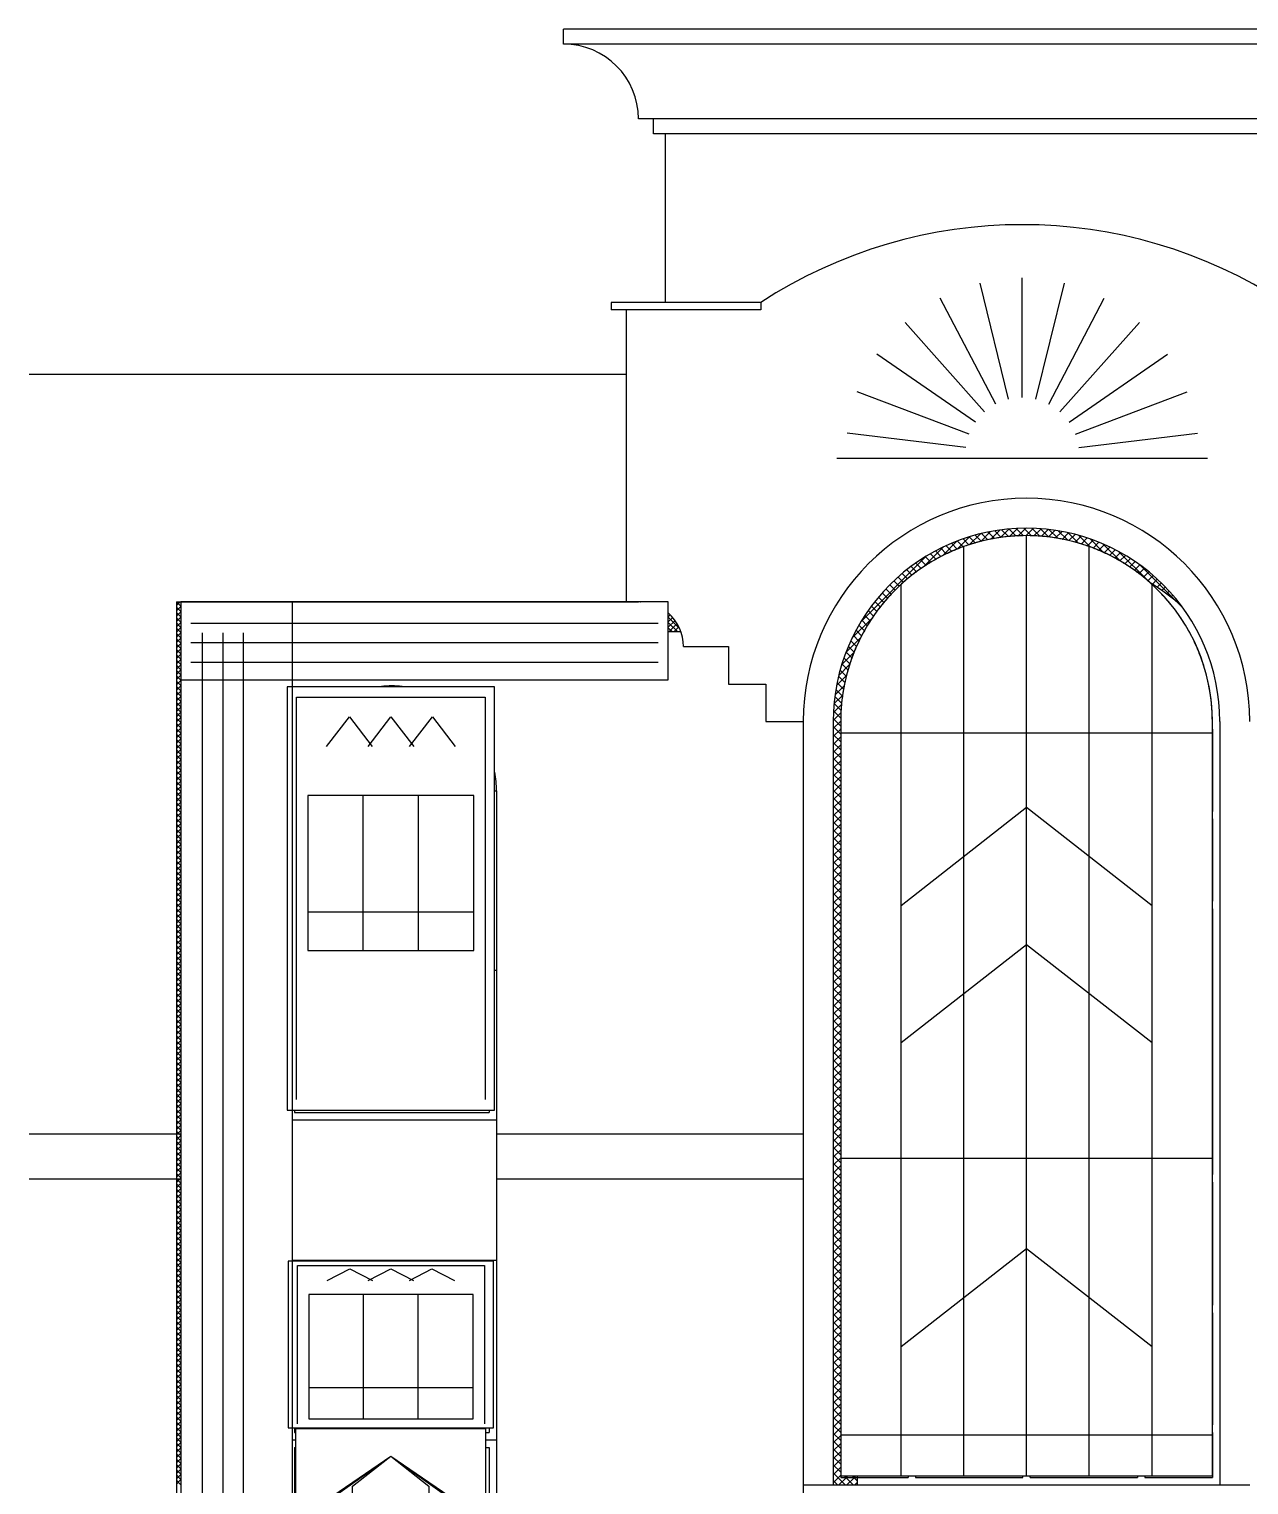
# Model space of a CAD drawing. Header units: inches. Extents: x 330 to 519, y 1494 to 1608.
# Drawn here: x 372.4 to 434.6, y 1533.4 to 1607.7 of the extents above; entities that cross this region are included whole.
import ezdxf

# ---------------------------------------------------------------- set-up
doc = ezdxf.new("R2010")
doc.units = ezdxf.units.IN
doc.header["$MEASUREMENT"] = 0
for name, color, linetype, lineweight in [('01_EXISTING_RETAINED', 7, 'Continuous', 25), ('02_NEW_FACADE', 7, 'Continuous', 25), ('03_NEW_WINDOWS', 7, 'Continuous', 25)]:
    doc.layers.add(name, color=color, linetype=linetype, lineweight=lineweight)

# ---------------------------------------------------------------- blocks, each defined once
blk = doc.blocks.new('A_WINDOW_05')
at = {"layer": '03_NEW_WINDOWS'}
for points in [[(5.29, -10.8), (5.29, 10.8), (-5.29, 10.8), (-5.29, -10.8)], [(4.232, -2.65), (4.232, 5.244), (-4.232, 5.244), (-4.232, -2.65)]]:
    blk.add_lwpolyline(points, close=True, dxfattribs=at)
for points in [[(-4.814, -10.26), (-4.814, 10.26), (4.814, 10.26), (4.814, -10.26)], [(-3.28, 7.76), (-2.116, 9.272), (-0.952, 7.76)], [(-1.164, 7.76), (0, 9.272), (1.164, 7.76)], [(0.952, 7.76), (2.116, 9.272), (3.28, 7.76)], [(-1.411, -2.65), (-1.411, 5.244)], [(1.411, -2.65), (1.411, 5.244)], [(-4.232, -0.676), (4.232, -0.676)]]:
    blk.add_lwpolyline(points, dxfattribs=at)
blk = doc.blocks.new('A_WINDOW_06')
at = {"layer": '03_NEW_WINDOWS'}
for points in [[(5.24, -4.25), (5.24, 4.25), (-5.24, 4.25), (-5.24, -4.25)], [(4.192, -3.783), (4.192, 2.55), (-4.192, 2.55), (-4.192, -3.783)]]:
    blk.add_lwpolyline(points, close=True, dxfattribs=at)
for points in [[(-4.768, -4.037), (-4.768, 4.037), (4.768, 4.037), (4.768, -4.037)], [(-3.249, 3.272), (-2.096, 3.867), (-0.943, 3.272)], [(-1.153, 3.272), (0, 3.867), (1.153, 3.272)], [(0.943, 3.272), (2.096, 3.867), (3.249, 3.272)], [(-1.397, -3.783), (-1.397, 2.55)], [(1.397, -3.783), (1.397, 2.55)], [(-4.192, -2.199), (4.192, -2.199)]]:
    blk.add_lwpolyline(points, dxfattribs=at)

msp = doc.modelspace()

# ---------------------------------------------------------------- linework, layer by layer
at = {"layer": '01_EXISTING_RETAINED'}
for p, q in [((516.385, 1607.691), (399.671, 1607.691)), ((399.671, 1606.928), (399.671, 1607.691)), ((516.385, 1606.928), (399.671, 1606.928)), ((404.252, 1603.11), (403.488, 1603.11)), ((511.804, 1603.11), (404.252, 1603.11)), ((404.252, 1602.347), (404.252, 1603.11)), ((405.015, 1602.347), (404.252, 1602.347)), ((404.843, 1602.347), (404.843, 1593.754)), ((511.041, 1602.347), (405.015, 1602.347)), ((402.094, 1593.754), (402.094, 1593.373)), ((409.728, 1593.754), (402.094, 1593.754)), ((409.728, 1593.754), (409.728, 1593.373)), ((409.728, 1593.373), (402.094, 1593.373)), ((402.857, 1593.373), (402.857, 1578.486)), ((372.411, 1590.099), (402.857, 1590.099)), ((418.996, 1580.833), (419.746, 1581.583)), ((419.737, 1581.169), (420.365, 1581.797)), ((420.042, 1581.286), (419.746, 1581.583)), ((420.343, 1581.39), (420.042, 1581.691)), ((420.653, 1581.485), (420.347, 1581.791)), ((420.372, 1581.399), (420.925, 1581.952)), ((420.972, 1581.571), (420.66, 1581.883)), ((420.94, 1581.563), (421.443, 1582.065)), ((420.94, 1581.562), (420.94, 1581.563)), ((420.973, 1581.57), (420.972, 1581.571)), ((421.301, 1581.647), (420.982, 1581.966)), ((421.302, 1581.646), (421.301, 1581.647)), ((421.64, 1581.713), (421.313, 1582.039)), ((421.462, 1581.679), (421.463, 1581.68)), ((421.463, 1581.68), (421.927, 1582.144)), ((421.641, 1581.712), (421.64, 1581.713)), ((421.99, 1581.767), (421.655, 1582.103)), ((421.948, 1581.76), (421.949, 1581.762)), ((421.949, 1581.762), (422.384, 1582.196)), ((421.991, 1581.767), (421.99, 1581.767)), ((422.352, 1581.81), (422.008, 1582.155)), ((422.353, 1581.81), (422.352, 1581.81)), ((422.728, 1581.839), (422.372, 1582.195)), ((422.407, 1581.815), (422.408, 1581.815)), ((422.408, 1581.815), (422.819, 1582.226)), ((422.728, 1581.839), (422.728, 1581.839)), ((423.119, 1581.853), (422.749, 1582.223)), ((422.841, 1581.844), (422.843, 1581.845)), ((422.843, 1581.845), (423.234, 1582.237)), ((423.087, 1581.852), (423.087, 1581.855)), ((423.525, 1581.852), (423.141, 1582.236)), ((423.257, 1581.855), (423.633, 1582.231)), ((423.468, 1581.852), (423.468, 1581.855)), ((423.526, 1581.851), (423.525, 1581.852)), ((423.951, 1581.831), (423.549, 1582.233)), ((423.654, 1581.847), (423.655, 1581.848)), ((423.655, 1581.848), (424.016, 1582.209)), ((423.951, 1581.83), (423.951, 1581.831)), ((424.398, 1581.789), (423.974, 1582.212)), ((424.036, 1581.824), (424.037, 1581.825)), ((424.037, 1581.825), (424.386, 1582.174)), ((424.399, 1581.788), (424.398, 1581.789)), ((424.404, 1581.787), (424.405, 1581.788)), ((424.405, 1581.788), (424.744, 1582.127)), ((424.871, 1581.72), (424.421, 1582.17)), ((424.76, 1581.739), (425.09, 1582.069)), ((424.76, 1581.739), (424.76, 1581.739)), ((424.873, 1581.719), (424.871, 1581.72)), ((425.377, 1581.62), (424.893, 1582.104)), ((425.103, 1581.677), (425.104, 1581.678)), ((425.104, 1581.678), (425.426, 1582)), ((425.377, 1581.619), (425.377, 1581.62)), ((425.923, 1581.479), (425.394, 1582.007)), ((425.436, 1581.605), (425.437, 1581.606)), ((425.437, 1581.606), (425.753, 1581.921)), ((425.76, 1581.524), (426.07, 1581.833)), ((426.525, 1581.282), (425.934, 1581.872)), ((426.074, 1581.433), (426.378, 1581.737)), ((426.379, 1581.333), (426.678, 1581.632)), ((427.21, 1581.001), (426.524, 1581.687)), ((414.854, 1577.5), (418.156, 1580.802)), ((418.025, 1580.266), (419.037, 1581.278)), ((418.653, 1580.651), (418.373, 1580.931)), ((418.916, 1580.792), (418.634, 1581.075)), ((419.187, 1580.927), (418.901, 1581.212)), ((418.917, 1580.792), (418.916, 1580.792)), ((418.996, 1580.833), (418.996, 1580.833)), ((419.464, 1581.054), (419.175, 1581.343)), ((419.187, 1580.926), (419.187, 1580.927)), ((419.749, 1581.174), (419.457, 1581.467)), ((419.465, 1581.054), (419.464, 1581.054)), ((419.736, 1581.168), (419.737, 1581.169)), ((419.75, 1581.174), (419.749, 1581.174)), ((420.043, 1581.286), (420.042, 1581.286)), ((420.344, 1581.39), (420.343, 1581.39)), ((420.371, 1581.398), (420.372, 1581.399)), ((420.654, 1581.484), (420.653, 1581.485)), ((425.76, 1581.523), (425.76, 1581.524)), ((425.923, 1581.479), (425.923, 1581.479)), ((426.073, 1581.432), (426.074, 1581.433)), ((426.378, 1581.332), (426.379, 1581.333)), ((426.525, 1581.281), (426.525, 1581.282)), ((426.675, 1581.224), (426.676, 1581.225)), ((426.676, 1581.225), (426.97, 1581.519)), ((426.964, 1581.109), (427.255, 1581.399)), ((426.964, 1581.108), (426.964, 1581.109)), ((428.05, 1580.566), (427.187, 1581.428)), ((427.213, 1580.998), (427.21, 1581.001)), ((427.245, 1580.985), (427.532, 1581.272)), ((427.245, 1580.984), (427.245, 1580.985)), ((427.518, 1580.853), (427.519, 1580.853)), ((427.519, 1580.853), (427.803, 1581.137)), ((427.785, 1580.715), (428.066, 1580.996)), ((429.46, 1579.561), (427.975, 1581.046)), ((428.044, 1580.569), (428.323, 1580.848)), ((417.437, 1579.842), (417.166, 1580.114)), ((417.668, 1580.017), (417.395, 1580.29)), ((417.904, 1580.185), (417.63, 1580.459)), ((418.147, 1580.347), (417.872, 1580.623)), ((417.905, 1580.184), (417.904, 1580.185)), ((418.021, 1580.263), (418.025, 1580.266)), ((418.397, 1580.502), (418.119, 1580.78)), ((418.148, 1580.346), (418.147, 1580.347)), ((418.398, 1580.501), (418.397, 1580.502)), ((418.654, 1580.65), (418.653, 1580.651)), ((427.784, 1580.714), (427.785, 1580.715)), ((428.044, 1580.569), (428.044, 1580.569)), ((428.052, 1580.564), (428.05, 1580.566)), ((428.296, 1580.416), (428.297, 1580.417)), ((428.297, 1580.417), (428.574, 1580.694)), ((428.542, 1580.257), (428.543, 1580.258)), ((428.543, 1580.258), (428.818, 1580.533)), ((428.782, 1580.093), (429.056, 1580.366)), ((428.782, 1580.092), (428.782, 1580.093)), ((429.015, 1579.921), (429.288, 1580.193)), ((431.078, 1578.347), (429.07, 1580.356)), ((416.578, 1579.082), (416.308, 1579.352)), ((416.784, 1579.281), (416.514, 1579.551)), ((416.996, 1579.474), (416.725, 1579.745)), ((417.213, 1579.661), (416.942, 1579.932)), ((416.996, 1579.474), (416.996, 1579.474)), ((417.214, 1579.661), (417.213, 1579.661)), ((417.438, 1579.842), (417.437, 1579.842)), ((417.668, 1580.016), (417.668, 1580.017)), ((429.015, 1579.92), (429.015, 1579.921)), ((429.241, 1579.742), (429.242, 1579.743)), ((429.242, 1579.743), (429.514, 1580.014)), ((429.47, 1579.551), (429.46, 1579.561)), ((429.462, 1579.558), (429.463, 1579.558)), ((429.463, 1579.558), (429.733, 1579.829)), ((429.694, 1579.385), (429.947, 1579.638)), ((429.941, 1579.226), (430.155, 1579.441)), ((415.998, 1578.447), (415.727, 1578.718)), ((416.186, 1578.665), (415.915, 1578.935)), ((416.377, 1578.874), (416.109, 1579.146)), ((416.186, 1578.665), (416.186, 1578.665)), ((416.377, 1578.874), (416.374, 1578.877)), ((416.51, 1579.011), (416.509, 1579.012)), ((416.578, 1579.082), (416.578, 1579.082)), ((416.784, 1579.281), (416.784, 1579.281)), ((430.046, 1579.012), (430.045, 1579.011)), ((430.178, 1578.874), (430.178, 1578.874)), ((430.181, 1579.062), (430.358, 1579.239)), ((430.415, 1578.892), (430.554, 1579.03)), ((430.644, 1578.715), (430.744, 1578.816)), ((430.866, 1578.532), (430.929, 1578.595)), ((379.926, 1578.486), (403.494, 1578.486)), ((379.926, 1578.29), (380.122, 1578.486)), ((379.926, 1578.486), (379.926, 1528.099)), ((380.15, 1578.258), (379.926, 1578.482)), ((379.926, 1578.02), (380.15, 1578.244)), ((380.15, 1577.988), (379.926, 1578.212)), ((379.926, 1577.75), (380.15, 1577.974)), ((380.15, 1577.718), (379.926, 1577.942)), ((380.198, 1578.48), (380.192, 1578.486)), ((380.386, 1578.48), (380.392, 1578.486)), ((380.468, 1578.48), (380.462, 1578.486)), ((380.656, 1578.48), (380.662, 1578.486)), ((380.926, 1578.48), (380.931, 1578.486)), ((381.008, 1578.48), (381.002, 1578.486)), ((381.196, 1578.48), (381.201, 1578.486)), ((381.277, 1578.48), (381.272, 1578.486)), ((381.466, 1578.48), (381.471, 1578.486)), ((381.547, 1578.48), (381.542, 1578.486)), ((381.736, 1578.48), (381.741, 1578.486)), ((381.817, 1578.48), (381.812, 1578.486)), ((382.005, 1578.48), (382.011, 1578.486)), ((382.087, 1578.48), (382.082, 1578.486)), ((382.275, 1578.48), (382.281, 1578.486)), ((382.357, 1578.48), (382.351, 1578.486)), ((382.545, 1578.48), (382.551, 1578.486)), ((382.627, 1578.48), (382.621, 1578.486)), ((382.815, 1578.48), (382.821, 1578.486)), ((382.897, 1578.48), (382.891, 1578.486)), ((383.085, 1578.48), (383.091, 1578.486)), ((383.167, 1578.48), (383.161, 1578.486)), ((383.355, 1578.48), (383.361, 1578.486)), ((383.437, 1578.48), (383.431, 1578.486)), ((383.625, 1578.48), (383.631, 1578.486)), ((383.707, 1578.48), (383.701, 1578.486)), ((383.895, 1578.48), (383.9, 1578.486)), ((383.977, 1578.48), (383.971, 1578.486)), ((384.165, 1578.48), (384.17, 1578.486)), ((384.247, 1578.48), (384.241, 1578.486)), ((384.435, 1578.48), (384.44, 1578.486)), ((384.516, 1578.48), (384.511, 1578.486)), ((384.705, 1578.48), (384.71, 1578.486)), ((384.786, 1578.48), (384.781, 1578.486)), ((384.974, 1578.48), (384.98, 1578.486)), ((385.056, 1578.48), (385.051, 1578.486)), ((385.244, 1578.48), (385.25, 1578.486)), ((385.326, 1578.48), (385.32, 1578.486)), ((385.514, 1578.48), (385.52, 1578.486)), ((385.596, 1578.48), (385.59, 1578.486)), ((385.784, 1578.48), (385.79, 1578.486)), ((385.866, 1578.48), (385.86, 1578.486)), ((386.054, 1578.48), (386.06, 1578.486)), ((386.136, 1578.48), (386.13, 1578.486)), ((386.324, 1578.48), (386.33, 1578.486)), ((386.406, 1578.48), (386.4, 1578.486)), ((386.594, 1578.48), (386.6, 1578.486)), ((386.676, 1578.48), (386.67, 1578.486)), ((386.864, 1578.48), (386.87, 1578.486)), ((386.946, 1578.48), (386.94, 1578.486)), ((387.134, 1578.48), (387.139, 1578.486)), ((387.216, 1578.48), (387.21, 1578.486)), ((387.404, 1578.48), (387.409, 1578.486)), ((387.485, 1578.48), (387.48, 1578.486)), ((387.674, 1578.48), (387.679, 1578.486)), ((387.755, 1578.48), (387.75, 1578.486)), ((387.944, 1578.48), (387.949, 1578.486)), ((388.025, 1578.48), (388.02, 1578.486)), ((388.213, 1578.48), (388.219, 1578.486)), ((388.295, 1578.48), (388.29, 1578.486)), ((388.483, 1578.48), (388.489, 1578.486)), ((388.565, 1578.48), (388.559, 1578.486)), ((388.753, 1578.48), (388.759, 1578.486)), ((388.835, 1578.48), (388.829, 1578.486)), ((389.023, 1578.48), (389.029, 1578.486)), ((389.105, 1578.48), (389.099, 1578.486)), ((389.293, 1578.48), (389.299, 1578.486)), ((389.375, 1578.48), (389.369, 1578.486)), ((389.563, 1578.48), (389.569, 1578.486)), ((389.645, 1578.48), (389.639, 1578.486)), ((389.833, 1578.48), (389.839, 1578.486)), ((389.915, 1578.48), (389.909, 1578.486)), ((390.103, 1578.48), (390.108, 1578.486)), ((390.185, 1578.48), (390.179, 1578.486)), ((390.373, 1578.48), (390.378, 1578.486)), ((390.455, 1578.48), (390.449, 1578.486)), ((390.643, 1578.48), (390.648, 1578.486)), ((390.724, 1578.48), (390.719, 1578.486)), ((390.913, 1578.48), (390.918, 1578.486)), ((390.994, 1578.48), (390.989, 1578.486)), ((391.182, 1578.48), (391.188, 1578.486)), ((391.264, 1578.48), (391.259, 1578.486)), ((391.452, 1578.48), (391.458, 1578.486)), ((391.534, 1578.48), (391.528, 1578.486)), ((391.722, 1578.48), (391.728, 1578.486)), ((391.804, 1578.48), (391.798, 1578.486)), ((391.992, 1578.48), (391.998, 1578.486)), ((392.074, 1578.48), (392.068, 1578.486)), ((392.262, 1578.48), (392.268, 1578.486)), ((392.344, 1578.48), (392.338, 1578.486)), ((392.532, 1578.48), (392.538, 1578.486)), ((392.614, 1578.48), (392.608, 1578.486)), ((392.802, 1578.48), (392.808, 1578.486)), ((392.884, 1578.48), (392.878, 1578.486)), ((393.072, 1578.48), (393.078, 1578.486)), ((393.154, 1578.48), (393.148, 1578.486)), ((393.342, 1578.48), (393.347, 1578.486)), ((393.424, 1578.48), (393.418, 1578.486)), ((393.612, 1578.48), (393.617, 1578.486)), ((393.693, 1578.48), (393.688, 1578.486)), ((393.882, 1578.48), (393.887, 1578.486)), ((393.963, 1578.48), (393.958, 1578.486)), ((394.152, 1578.48), (394.157, 1578.486)), ((394.233, 1578.48), (394.228, 1578.486)), ((394.421, 1578.48), (394.427, 1578.486)), ((394.503, 1578.48), (394.498, 1578.486)), ((394.691, 1578.48), (394.697, 1578.486)), ((394.773, 1578.48), (394.767, 1578.486)), ((394.961, 1578.48), (394.967, 1578.486)), ((395.043, 1578.48), (395.037, 1578.486)), ((395.231, 1578.48), (395.237, 1578.486)), ((395.313, 1578.48), (395.307, 1578.486)), ((395.501, 1578.48), (395.507, 1578.486)), ((395.583, 1578.48), (395.577, 1578.486)), ((395.771, 1578.48), (395.777, 1578.486)), ((395.853, 1578.48), (395.847, 1578.486)), ((396.041, 1578.48), (396.047, 1578.486)), ((396.123, 1578.48), (396.117, 1578.486)), ((396.311, 1578.48), (396.316, 1578.486)), ((396.393, 1578.48), (396.387, 1578.486)), ((396.581, 1578.48), (396.586, 1578.486)), ((396.662, 1578.48), (396.657, 1578.486)), ((396.851, 1578.48), (396.856, 1578.486)), ((396.932, 1578.48), (396.927, 1578.486)), ((397.121, 1578.48), (397.126, 1578.486)), ((397.202, 1578.48), (397.197, 1578.486)), ((397.39, 1578.48), (397.396, 1578.486)), ((397.472, 1578.48), (397.467, 1578.486)), ((397.66, 1578.48), (397.666, 1578.486)), ((397.742, 1578.48), (397.736, 1578.486)), ((397.93, 1578.48), (397.936, 1578.486)), ((398.012, 1578.48), (398.006, 1578.486)), ((398.2, 1578.48), (398.206, 1578.486)), ((398.282, 1578.48), (398.276, 1578.486)), ((398.47, 1578.48), (398.476, 1578.486)), ((398.552, 1578.48), (398.546, 1578.486)), ((398.74, 1578.48), (398.746, 1578.486)), ((398.822, 1578.48), (398.816, 1578.486)), ((399.01, 1578.48), (399.016, 1578.486)), ((399.092, 1578.48), (399.086, 1578.486)), ((399.28, 1578.48), (399.286, 1578.486)), ((399.362, 1578.48), (399.356, 1578.486)), ((399.55, 1578.48), (399.555, 1578.486)), ((399.632, 1578.48), (399.626, 1578.486)), ((399.82, 1578.48), (399.825, 1578.486)), ((399.901, 1578.48), (399.896, 1578.486)), ((400.09, 1578.48), (400.095, 1578.486)), ((400.171, 1578.48), (400.166, 1578.486)), ((400.36, 1578.48), (400.365, 1578.486)), ((400.441, 1578.48), (400.436, 1578.486)), ((400.629, 1578.48), (400.635, 1578.486)), ((400.711, 1578.48), (400.706, 1578.486)), ((400.899, 1578.48), (400.905, 1578.486)), ((400.981, 1578.48), (400.975, 1578.486)), ((401.169, 1578.48), (401.175, 1578.486)), ((401.251, 1578.48), (401.245, 1578.486)), ((401.439, 1578.48), (401.445, 1578.486)), ((401.521, 1578.48), (401.515, 1578.486)), ((401.709, 1578.48), (401.715, 1578.486)), ((401.791, 1578.48), (401.785, 1578.486)), ((401.979, 1578.48), (401.985, 1578.486)), ((402.061, 1578.48), (402.055, 1578.486)), ((402.249, 1578.48), (402.255, 1578.486)), ((402.331, 1578.48), (402.325, 1578.486)), ((402.519, 1578.48), (402.524, 1578.486)), ((402.601, 1578.48), (402.595, 1578.486)), ((402.789, 1578.48), (402.794, 1578.486)), ((402.87, 1578.48), (402.865, 1578.486)), ((403.059, 1578.48), (403.064, 1578.486)), ((403.14, 1578.48), (403.135, 1578.486)), ((403.329, 1578.48), (403.334, 1578.486)), ((403.41, 1578.48), (403.405, 1578.486)), ((403.598, 1578.48), (403.602, 1578.483)), ((405, 1577.722), (405.103, 1577.825)), ((415.474, 1577.757), (415.2, 1578.031)), ((415.643, 1577.993), (415.37, 1578.266)), ((415.817, 1578.223), (415.546, 1578.495)), ((415.643, 1577.993), (415.643, 1577.993)), ((415.818, 1578.223), (415.817, 1578.223)), ((415.999, 1578.447), (415.998, 1578.447)), ((431.082, 1578.344), (431.107, 1578.369)), ((379.926, 1577.48), (380.15, 1577.704)), ((380.15, 1577.448), (379.926, 1577.672)), ((379.926, 1577.211), (380.15, 1577.434)), ((380.15, 1577.178), (379.926, 1577.402)), ((379.926, 1576.941), (380.15, 1577.164)), ((380.15, 1576.908), (379.926, 1577.132)), ((405.597, 1577.103), (405, 1577.7)), ((405, 1577.452), (405.233, 1577.686)), ((405, 1577.182), (405.352, 1577.535)), ((405.471, 1576.959), (405, 1577.43)), ((405.201, 1576.959), (405, 1577.16)), ((405.046, 1576.959), (405.459, 1577.372)), ((405.316, 1576.959), (405.554, 1577.197)), ((414.377, 1576.619), (415.389, 1577.631)), ((415.008, 1577.008), (414.728, 1577.288)), ((415.157, 1577.264), (414.879, 1577.542)), ((415.312, 1577.514), (415.036, 1577.79)), ((415.158, 1577.264), (415.157, 1577.264)), ((415.313, 1577.513), (415.312, 1577.514)), ((415.389, 1577.631), (415.393, 1577.634)), ((415.475, 1577.756), (415.474, 1577.757)), ((379.926, 1576.671), (380.15, 1576.894)), ((380.15, 1576.638), (379.926, 1576.862)), ((379.926, 1576.401), (380.15, 1576.625)), ((380.15, 1576.369), (379.926, 1576.592)), ((379.926, 1576.131), (380.15, 1576.355)), ((405, 1576.959), (405.653, 1576.959)), ((405.586, 1576.959), (405.635, 1577.008)), ((414.073, 1575.91), (414.822, 1576.659)), ((414.604, 1576.198), (414.315, 1576.486)), ((414.732, 1576.475), (414.446, 1576.76)), ((414.866, 1576.745), (414.584, 1577.028)), ((414.732, 1576.474), (414.732, 1576.475)), ((414.822, 1576.659), (414.823, 1576.66)), ((414.867, 1576.744), (414.866, 1576.745)), ((415.009, 1577.007), (415.008, 1577.008)), ((380.15, 1576.099), (379.926, 1576.322)), ((379.926, 1575.861), (380.15, 1576.085)), ((380.15, 1575.829), (379.926, 1576.052)), ((379.926, 1575.591), (380.15, 1575.815)), ((380.15, 1575.559), (379.926, 1575.783)), ((405.784, 1576.195), (408.075, 1576.195)), ((408.075, 1576.195), (408.075, 1574.287)), ((413.859, 1575.291), (414.486, 1575.918)), ((414.268, 1575.319), (413.967, 1575.62)), ((414.372, 1575.62), (414.075, 1575.916)), ((414.484, 1575.913), (414.192, 1576.205)), ((414.372, 1575.62), (414.372, 1575.62)), ((414.485, 1575.912), (414.484, 1575.913)), ((414.486, 1575.918), (414.488, 1575.92)), ((414.605, 1576.197), (414.604, 1576.198)), ((379.926, 1575.321), (380.15, 1575.545)), ((380.15, 1575.289), (379.926, 1575.513)), ((379.926, 1575.051), (380.15, 1575.275)), ((380.15, 1575.019), (379.926, 1575.243)), ((379.926, 1574.781), (380.15, 1575.005)), ((380.15, 1574.749), (379.926, 1574.973)), ((413.703, 1574.73), (414.257, 1575.284)), ((414.087, 1574.691), (413.774, 1575.003)), ((414.173, 1575.009), (413.866, 1575.316)), ((414.173, 1575.009), (414.173, 1575.009)), ((414.257, 1575.284), (414.257, 1575.284)), ((414.268, 1575.319), (414.268, 1575.319)), ((379.926, 1574.511), (380.15, 1574.735)), ((380.15, 1574.479), (379.926, 1574.703)), ((379.926, 1574.242), (380.15, 1574.465)), ((380.15, 1574.209), (379.926, 1574.433)), ((379.926, 1573.972), (380.15, 1574.195)), ((380.15, 1573.939), (379.926, 1574.163)), ((390.906, 1574.191), (390.906, 1574.165)), ((408.075, 1574.287), (409.983, 1574.287)), ((409.983, 1574.287), (409.983, 1572.378)), ((413.512, 1573.729), (413.976, 1574.193)), ((413.591, 1574.213), (414.093, 1574.715)), ((413.944, 1574.023), (413.618, 1574.35)), ((414.01, 1574.362), (413.691, 1574.681)), ((413.976, 1574.193), (413.976, 1574.194)), ((414.011, 1574.361), (414.01, 1574.362)), ((414.087, 1574.69), (414.087, 1574.691)), ((414.093, 1574.715), (414.093, 1574.716)), ((379.926, 1573.702), (380.15, 1573.925)), ((380.15, 1573.669), (379.926, 1573.893)), ((379.926, 1573.432), (380.15, 1573.656)), ((380.15, 1573.399), (379.926, 1573.623)), ((379.926, 1573.162), (380.15, 1573.386)), ((413.459, 1573.272), (413.894, 1573.706)), ((413.846, 1573.311), (413.502, 1573.656)), ((413.889, 1573.673), (413.554, 1574.008)), ((413.89, 1573.672), (413.889, 1573.673)), ((413.894, 1573.706), (413.895, 1573.708)), ((413.945, 1574.022), (413.944, 1574.023)), ((380.15, 1573.13), (379.926, 1573.353)), ((379.926, 1572.892), (380.15, 1573.116)), ((380.15, 1572.86), (379.926, 1573.083)), ((379.926, 1572.622), (380.15, 1572.846)), ((380.15, 1572.59), (379.926, 1572.813)), ((413.419, 1572.421), (413.81, 1572.813)), ((413.429, 1572.837), (413.84, 1573.248)), ((413.802, 1572.546), (413.433, 1572.915)), ((413.817, 1572.936), (413.461, 1573.292)), ((413.81, 1572.813), (413.812, 1572.814)), ((413.817, 1572.936), (413.817, 1572.936)), ((413.84, 1573.248), (413.841, 1573.248)), ((413.847, 1573.311), (413.846, 1573.311)), ((379.926, 1572.352), (380.15, 1572.576)), ((380.15, 1572.32), (379.926, 1572.544)), ((379.926, 1572.082), (380.15, 1572.306)), ((380.15, 1572.05), (379.926, 1572.274)), ((379.926, 1571.812), (380.15, 1572.036)), ((380.15, 1571.78), (379.926, 1572.004)), ((409.983, 1572.378), (411.892, 1572.378)), ((411.892, 1572.378), (411.892, 1531.917)), ((413.419, 1572.017), (413.8, 1572.398)), ((413.419, 1572.378), (413.419, 1533.443)), ((413.8, 1571.738), (413.419, 1572.12)), ((413.419, 1571.612), (413.8, 1571.993)), ((413.8, 1572.143), (413.42, 1572.524)), ((413.765, 1572.372), (413.8, 1572.372)), ((413.765, 1571.991), (413.8, 1571.991)), ((413.8, 1572.398), (413.801, 1572.399)), ((413.8, 1572.378), (413.8, 1572.372)), ((413.8, 1571.991), (413.8, 1567.792)), ((413.803, 1572.545), (413.802, 1572.546)), ((432.754, 1572.378), (432.754, 1572.372)), ((432.754, 1571.991), (432.754, 1567.792)), ((433.136, 1572.378), (433.136, 1533.443)), ((379.926, 1571.542), (380.15, 1571.766)), ((380.15, 1571.51), (379.926, 1571.734)), ((379.926, 1571.272), (380.15, 1571.496)), ((380.15, 1571.24), (379.926, 1571.464)), ((379.926, 1571.003), (380.15, 1571.226)), ((380.15, 1570.97), (379.926, 1571.194)), ((413.8, 1571.333), (413.419, 1571.715)), ((413.419, 1571.207), (413.8, 1571.589)), ((413.8, 1570.928), (413.419, 1571.31)), ((413.419, 1570.802), (413.8, 1571.184)), ((379.926, 1570.733), (380.15, 1570.956)), ((380.15, 1570.7), (379.926, 1570.924)), ((379.926, 1570.463), (380.15, 1570.686)), ((380.15, 1570.43), (379.926, 1570.654)), ((379.926, 1570.193), (380.15, 1570.417)), ((413.8, 1570.523), (413.419, 1570.905)), ((413.419, 1570.397), (413.8, 1570.779)), ((413.8, 1570.119), (413.419, 1570.5)), ((380.15, 1570.161), (379.926, 1570.384)), ((379.926, 1569.923), (380.15, 1570.147)), ((380.15, 1569.891), (379.926, 1570.114)), ((379.926, 1569.653), (380.15, 1569.877)), ((380.15, 1569.621), (379.926, 1569.844)), ((413.419, 1569.992), (413.8, 1570.374)), ((413.8, 1569.714), (413.419, 1570.095)), ((413.419, 1569.587), (413.8, 1569.969)), ((413.8, 1569.309), (413.419, 1569.691)), ((379.926, 1569.383), (380.15, 1569.607)), ((380.15, 1569.351), (379.926, 1569.575)), ((379.926, 1569.113), (380.15, 1569.337)), ((380.15, 1569.081), (379.926, 1569.305)), ((379.926, 1568.843), (380.15, 1569.067)), ((380.15, 1568.811), (379.926, 1569.035)), ((413.419, 1569.182), (413.8, 1569.564)), ((413.8, 1568.904), (413.419, 1569.286)), ((413.419, 1568.778), (413.8, 1569.159)), ((379.926, 1568.573), (380.15, 1568.797)), ((380.15, 1568.541), (379.926, 1568.765)), ((379.926, 1568.303), (380.15, 1568.527)), ((380.15, 1568.271), (379.926, 1568.495)), ((379.926, 1568.034), (380.15, 1568.257)), ((380.15, 1568.001), (379.926, 1568.225)), ((396.165, 1568.847), (396.25, 1568.847)), ((396.25, 1568.847), (396.25, 1528.099)), ((413.8, 1568.499), (413.419, 1568.881)), ((413.419, 1568.373), (413.8, 1568.754)), ((413.8, 1568.094), (413.419, 1568.476)), ((413.419, 1567.968), (413.8, 1568.35)), ((379.926, 1567.764), (380.15, 1567.987)), ((380.15, 1567.731), (379.926, 1567.955)), ((379.926, 1567.494), (380.15, 1567.717)), ((380.15, 1567.461), (379.926, 1567.685)), ((379.926, 1567.224), (380.15, 1567.448)), ((413.8, 1567.689), (413.419, 1568.071)), ((413.419, 1567.563), (413.8, 1567.945)), ((413.8, 1567.284), (413.419, 1567.666)), ((413.419, 1567.158), (413.8, 1567.54)), ((380.15, 1567.191), (379.926, 1567.415)), ((379.926, 1566.954), (380.15, 1567.178)), ((380.15, 1566.922), (379.926, 1567.145)), ((379.926, 1566.684), (380.15, 1566.908)), ((380.15, 1566.652), (379.926, 1566.875)), ((413.8, 1566.88), (413.419, 1567.261)), ((413.419, 1566.753), (413.8, 1567.135)), ((413.8, 1566.475), (413.419, 1566.856)), ((413.419, 1566.348), (413.8, 1566.73)), ((413.8, 1567.41), (413.8, 1563.211)), ((432.754, 1567.41), (432.754, 1563.211)), ((379.926, 1566.414), (380.15, 1566.638)), ((380.15, 1566.382), (379.926, 1566.605)), ((379.926, 1566.144), (380.15, 1566.368)), ((380.15, 1566.112), (379.926, 1566.336)), ((379.926, 1565.874), (380.15, 1566.098)), ((380.15, 1565.842), (379.926, 1566.066)), ((413.8, 1566.07), (413.419, 1566.452)), ((413.419, 1565.943), (413.8, 1566.325)), ((413.8, 1565.665), (413.419, 1566.047)), ((379.926, 1565.604), (380.15, 1565.828)), ((380.15, 1565.572), (379.926, 1565.796)), ((379.926, 1565.334), (380.15, 1565.558)), ((380.15, 1565.302), (379.926, 1565.526)), ((379.926, 1565.064), (380.15, 1565.288)), ((380.15, 1565.032), (379.926, 1565.256)), ((413.419, 1565.539), (413.8, 1565.92)), ((413.8, 1565.26), (413.419, 1565.642)), ((413.419, 1565.134), (413.8, 1565.515)), ((413.8, 1564.855), (413.419, 1565.237)), ((379.926, 1564.795), (380.15, 1565.018)), ((380.15, 1564.762), (379.926, 1564.986)), ((379.926, 1564.525), (380.15, 1564.748)), ((380.15, 1564.492), (379.926, 1564.716)), ((379.926, 1564.255), (380.15, 1564.478)), ((413.419, 1564.729), (413.8, 1565.111)), ((413.8, 1564.45), (413.419, 1564.832)), ((413.419, 1564.324), (413.8, 1564.706)), ((380.15, 1564.222), (379.926, 1564.446)), ((379.926, 1563.985), (380.15, 1564.209)), ((380.15, 1563.953), (379.926, 1564.176)), ((379.926, 1563.715), (380.15, 1563.939)), ((380.15, 1563.683), (379.926, 1563.906)), ((413.8, 1564.045), (413.419, 1564.427)), ((413.419, 1563.919), (413.8, 1564.301)), ((413.8, 1563.641), (413.419, 1564.022)), ((413.419, 1563.514), (413.8, 1563.896)), ((379.926, 1563.445), (380.15, 1563.669)), ((380.15, 1563.413), (379.926, 1563.636)), ((379.926, 1563.175), (380.15, 1563.399)), ((380.15, 1563.143), (379.926, 1563.367)), ((379.926, 1562.905), (380.15, 1563.129)), ((380.15, 1562.873), (379.926, 1563.097)), ((413.8, 1563.236), (413.419, 1563.617)), ((413.419, 1563.109), (413.8, 1563.491)), ((413.8, 1562.831), (413.419, 1563.213)), ((413.419, 1562.705), (413.8, 1563.086)), ((379.926, 1562.635), (380.15, 1562.859)), ((380.15, 1562.603), (379.926, 1562.827)), ((379.926, 1562.365), (380.15, 1562.589)), ((380.15, 1562.333), (379.926, 1562.557)), ((379.926, 1562.095), (380.15, 1562.319)), ((380.15, 1562.063), (379.926, 1562.287)), ((413.8, 1562.426), (413.419, 1562.808)), ((413.419, 1562.3), (413.8, 1562.681)), ((413.8, 1562.021), (413.419, 1562.403)), ((413.419, 1561.895), (413.8, 1562.277)), ((413.8, 1562.829), (413.8, 1549.308)), ((432.754, 1562.829), (432.754, 1549.271)), ((379.926, 1561.826), (380.15, 1562.049)), ((380.15, 1561.793), (379.926, 1562.017)), ((379.926, 1561.556), (380.15, 1561.779)), ((380.15, 1561.523), (379.926, 1561.747)), ((379.926, 1561.286), (380.15, 1561.509)), ((413.8, 1561.616), (413.419, 1561.998)), ((413.419, 1561.49), (413.8, 1561.872)), ((413.8, 1561.211), (413.419, 1561.593)), ((380.15, 1561.253), (379.926, 1561.477)), ((379.926, 1561.016), (380.15, 1561.24)), ((380.15, 1560.983), (379.926, 1561.207)), ((379.926, 1560.746), (380.15, 1560.97)), ((380.15, 1560.714), (379.926, 1560.937)), ((413.419, 1561.085), (413.8, 1561.467)), ((413.8, 1560.807), (413.419, 1561.188)), ((413.419, 1560.68), (413.8, 1561.062)), ((413.8, 1560.402), (413.419, 1560.783)), ((379.926, 1560.476), (380.15, 1560.7)), ((380.15, 1560.444), (379.926, 1560.667)), ((379.926, 1560.206), (380.15, 1560.43)), ((380.15, 1560.174), (379.926, 1560.397)), ((379.926, 1559.936), (380.15, 1560.16)), ((380.15, 1559.904), (379.926, 1560.128)), ((413.419, 1560.275), (413.8, 1560.657)), ((413.8, 1559.997), (413.419, 1560.379)), ((413.419, 1559.87), (413.8, 1560.252)), ((379.926, 1559.666), (380.15, 1559.89)), ((380.15, 1559.634), (379.926, 1559.858)), ((379.926, 1559.396), (380.15, 1559.62)), ((380.15, 1559.364), (379.926, 1559.588)), ((379.926, 1559.126), (380.15, 1559.35)), ((380.15, 1559.094), (379.926, 1559.318)), ((396.165, 1559.686), (396.25, 1559.686)), ((413.8, 1559.592), (413.419, 1559.974)), ((413.419, 1559.466), (413.8, 1559.847)), ((413.8, 1559.187), (413.419, 1559.569)), ((413.419, 1559.061), (413.8, 1559.442)), ((379.926, 1558.856), (380.15, 1559.08)), ((380.15, 1558.824), (379.926, 1559.048)), ((379.926, 1558.587), (380.15, 1558.81)), ((380.15, 1558.554), (379.926, 1558.778)), ((379.926, 1558.317), (380.15, 1558.54)), ((413.8, 1558.782), (413.419, 1559.164)), ((413.419, 1558.656), (413.8, 1559.038)), ((413.8, 1558.377), (413.419, 1558.759)), ((413.419, 1558.251), (413.8, 1558.633)), ((380.15, 1558.284), (379.926, 1558.508)), ((379.926, 1558.047), (380.15, 1558.27)), ((380.15, 1558.014), (379.926, 1558.238)), ((379.926, 1557.777), (380.15, 1558.001)), ((380.15, 1557.745), (379.926, 1557.968)), ((413.8, 1557.972), (413.419, 1558.354)), ((413.419, 1557.846), (413.8, 1558.228)), ((413.8, 1557.568), (413.419, 1557.949)), ((413.419, 1557.441), (413.8, 1557.823)), ((379.926, 1557.507), (380.15, 1557.731)), ((380.15, 1557.475), (379.926, 1557.698)), ((379.926, 1557.237), (380.15, 1557.461)), ((380.15, 1557.205), (379.926, 1557.428)), ((379.926, 1556.967), (380.15, 1557.191)), ((380.15, 1556.935), (379.926, 1557.159)), ((413.8, 1557.163), (413.419, 1557.544)), ((413.419, 1557.036), (413.8, 1557.418)), ((413.8, 1556.758), (413.419, 1557.14)), ((379.926, 1556.697), (380.15, 1556.921)), ((380.15, 1556.665), (379.926, 1556.889)), ((379.926, 1556.427), (380.15, 1556.651)), ((380.15, 1556.395), (379.926, 1556.619)), ((379.926, 1556.157), (380.15, 1556.381)), ((380.15, 1556.125), (379.926, 1556.349)), ((413.419, 1556.631), (413.8, 1557.013)), ((413.8, 1556.353), (413.419, 1556.735)), ((413.419, 1556.227), (413.8, 1556.608)), ((413.8, 1555.948), (413.419, 1556.33)), ((379.926, 1555.887), (380.15, 1556.111)), ((380.15, 1555.855), (379.926, 1556.079)), ((379.926, 1555.618), (380.15, 1555.841)), ((380.15, 1555.585), (379.926, 1555.809)), ((379.926, 1555.348), (380.15, 1555.571)), ((413.419, 1555.822), (413.8, 1556.203)), ((413.8, 1555.543), (413.419, 1555.925)), ((413.419, 1555.417), (413.8, 1555.799)), ((380.15, 1555.315), (379.926, 1555.539)), ((379.926, 1555.078), (380.15, 1555.301)), ((380.15, 1555.045), (379.926, 1555.269)), ((379.926, 1554.808), (380.15, 1555.032)), ((380.15, 1554.775), (379.926, 1554.999)), ((413.8, 1555.138), (413.419, 1555.52)), ((413.419, 1555.012), (413.8, 1555.394)), ((413.8, 1554.733), (413.419, 1555.115)), ((413.419, 1554.607), (413.8, 1554.989)), ((379.926, 1554.538), (380.15, 1554.762)), ((380.15, 1554.506), (379.926, 1554.729)), ((379.926, 1554.268), (380.15, 1554.492)), ((380.15, 1554.236), (379.926, 1554.459)), ((379.926, 1553.998), (380.15, 1554.222)), ((380.15, 1553.966), (379.926, 1554.189)), ((413.8, 1554.329), (413.419, 1554.71)), ((413.419, 1554.202), (413.8, 1554.584)), ((413.8, 1553.924), (413.419, 1554.305)), ((413.419, 1553.797), (413.8, 1554.179)), ((379.926, 1553.728), (380.15, 1553.952)), ((380.15, 1553.696), (379.926, 1553.92)), ((379.926, 1553.458), (380.15, 1553.682)), ((380.15, 1553.426), (379.926, 1553.65)), ((379.926, 1553.188), (380.15, 1553.412)), ((380.15, 1553.156), (379.926, 1553.38)), ((413.8, 1553.519), (413.419, 1553.901)), ((413.419, 1553.393), (413.8, 1553.774)), ((413.8, 1553.114), (413.419, 1553.496)), ((413.419, 1552.988), (413.8, 1553.369)), ((379.926, 1552.918), (380.15, 1553.142)), ((380.15, 1552.886), (379.926, 1553.11)), ((379.926, 1552.648), (380.15, 1552.872)), ((380.15, 1552.616), (379.926, 1552.84)), ((379.926, 1552.379), (380.15, 1552.602)), ((413.8, 1552.709), (413.419, 1553.091)), ((413.419, 1552.583), (413.8, 1552.965)), ((413.8, 1552.304), (413.419, 1552.686)), ((380.15, 1552.346), (379.926, 1552.57)), ((379.926, 1552.109), (380.15, 1552.332)), ((380.15, 1552.076), (379.926, 1552.3)), ((379.926, 1551.839), (380.15, 1552.062)), ((380.15, 1551.806), (379.926, 1552.03)), ((385.85, 1552.052), (396.25, 1552.052)), ((385.944, 1552.535), (385.944, 1552.434)), ((385.944, 1552.434), (395.869, 1552.434)), ((395.869, 1552.535), (395.869, 1552.434)), ((413.419, 1552.178), (413.8, 1552.56)), ((413.8, 1551.899), (413.419, 1552.281)), ((413.419, 1551.773), (413.8, 1552.155)), ((413.8, 1551.495), (413.419, 1551.876)), ((372.414, 1551.346), (380.15, 1551.346)), ((379.926, 1551.569), (380.15, 1551.793)), ((380.15, 1551.537), (379.926, 1551.76)), ((379.926, 1551.299), (380.15, 1551.523)), ((380.071, 1551.346), (379.926, 1551.49)), ((379.926, 1551.029), (380.15, 1551.253)), ((380.15, 1550.997), (379.926, 1551.22)), ((380.15, 1551.267), (380.071, 1551.346)), ((396.25, 1551.346), (411.892, 1551.346)), ((413.419, 1551.368), (413.8, 1551.75)), ((413.8, 1551.09), (413.419, 1551.471)), ((413.419, 1550.963), (413.8, 1551.345)), ((379.926, 1550.759), (380.15, 1550.983)), ((380.15, 1550.727), (379.926, 1550.951)), ((379.926, 1550.489), (380.15, 1550.713)), ((380.15, 1550.457), (379.926, 1550.681)), ((379.926, 1550.219), (380.15, 1550.443)), ((380.15, 1550.187), (379.926, 1550.411)), ((413.8, 1550.685), (413.419, 1551.067)), ((413.419, 1550.558), (413.8, 1550.94)), ((413.8, 1550.28), (413.419, 1550.662)), ((413.419, 1550.154), (413.8, 1550.535)), ((379.926, 1549.949), (380.15, 1550.173)), ((380.15, 1549.917), (379.926, 1550.141)), ((379.926, 1549.679), (380.15, 1549.903)), ((380.15, 1549.647), (379.926, 1549.871)), ((379.926, 1549.41), (380.15, 1549.633)), ((380.15, 1549.377), (379.926, 1549.601)), ((413.8, 1549.875), (413.419, 1550.257)), ((413.419, 1549.749), (413.8, 1550.13)), ((413.8, 1549.47), (413.419, 1549.852)), ((413.419, 1549.344), (413.8, 1549.726)), ((372.412, 1549.056), (380.15, 1549.056)), ((379.926, 1549.14), (380.15, 1549.363)), ((380.15, 1549.107), (379.926, 1549.331)), ((379.926, 1548.87), (380.112, 1549.056)), ((380.15, 1548.837), (379.932, 1549.056)), ((380.112, 1549.056), (380.15, 1549.093)), ((396.25, 1549.056), (411.892, 1549.056)), ((413.8, 1549.065), (413.419, 1549.447)), ((413.419, 1548.939), (413.788, 1549.308)), ((413.8, 1548.66), (413.419, 1549.042)), ((413.419, 1548.534), (413.8, 1548.916)), ((413.788, 1549.308), (413.8, 1549.321)), ((413.8, 1548.926), (413.8, 1542.605)), ((432.754, 1548.889), (432.754, 1542.605)), ((379.926, 1548.6), (380.15, 1548.824)), ((380.15, 1548.567), (379.926, 1548.791)), ((379.926, 1548.33), (380.15, 1548.554)), ((380.15, 1548.298), (379.926, 1548.521)), ((379.926, 1548.06), (380.15, 1548.284)), ((380.15, 1548.028), (379.926, 1548.251)), ((413.8, 1548.256), (413.419, 1548.637)), ((413.419, 1548.129), (413.8, 1548.511)), ((413.8, 1547.851), (413.419, 1548.232)), ((379.926, 1547.79), (380.15, 1548.014)), ((380.15, 1547.758), (379.926, 1547.981)), ((379.926, 1547.52), (380.15, 1547.744)), ((380.15, 1547.488), (379.926, 1547.712)), ((379.926, 1547.25), (380.15, 1547.474)), ((380.15, 1547.218), (379.926, 1547.442)), ((413.419, 1547.724), (413.8, 1548.106)), ((413.8, 1547.446), (413.419, 1547.828)), ((413.419, 1547.32), (413.8, 1547.701)), ((413.8, 1547.041), (413.419, 1547.423)), ((379.926, 1546.98), (380.15, 1547.204)), ((380.15, 1546.948), (379.926, 1547.172)), ((379.926, 1546.71), (380.15, 1546.934)), ((380.15, 1546.678), (379.926, 1546.902)), ((379.926, 1546.44), (380.15, 1546.664)), ((380.15, 1546.408), (379.926, 1546.632)), ((413.419, 1546.915), (413.8, 1547.296)), ((413.8, 1546.636), (413.419, 1547.018)), ((413.419, 1546.51), (413.8, 1546.891)), ((379.926, 1546.171), (380.15, 1546.394)), ((380.15, 1546.138), (379.926, 1546.362)), ((379.926, 1545.901), (380.15, 1546.124)), ((380.15, 1545.868), (379.926, 1546.092)), ((413.8, 1546.231), (413.419, 1546.613)), ((413.419, 1546.105), (413.8, 1546.487)), ((413.8, 1545.826), (413.419, 1546.208)), ((413.419, 1545.7), (413.8, 1546.082)), ((379.926, 1545.631), (380.15, 1545.855)), ((380.15, 1545.598), (379.926, 1545.822)), ((379.926, 1545.361), (380.15, 1545.585)), ((380.15, 1545.329), (379.926, 1545.552)), ((379.926, 1545.091), (380.15, 1545.315)), ((380.15, 1545.059), (379.926, 1545.282)), ((413.8, 1545.421), (413.419, 1545.803)), ((413.419, 1545.295), (413.8, 1545.677)), ((413.8, 1545.017), (413.419, 1545.398)), ((413.419, 1544.89), (413.8, 1545.272)), ((379.926, 1544.821), (380.15, 1545.045)), ((380.15, 1544.789), (379.926, 1545.012)), ((379.926, 1544.551), (380.15, 1544.775)), ((380.15, 1544.519), (379.926, 1544.743)), ((379.926, 1544.281), (380.15, 1544.505)), ((380.15, 1544.249), (379.926, 1544.473)), ((385.85, 1544.895), (396.25, 1544.895)), ((390.906, 1544.895), (390.906, 1544.865)), ((413.8, 1544.612), (413.419, 1544.993)), ((413.419, 1544.485), (413.8, 1544.867)), ((413.8, 1544.207), (413.419, 1544.589)), ((413.419, 1544.081), (413.8, 1544.462)), ((379.926, 1544.011), (380.15, 1544.235)), ((380.15, 1543.979), (379.926, 1544.203)), ((379.926, 1543.741), (380.15, 1543.965)), ((380.15, 1543.709), (379.926, 1543.933)), ((379.926, 1543.471), (380.15, 1543.695)), ((380.15, 1543.439), (379.926, 1543.663)), ((413.8, 1543.802), (413.419, 1544.184)), ((413.419, 1543.676), (413.8, 1544.057)), ((413.8, 1543.397), (413.419, 1543.779)), ((379.926, 1543.202), (380.15, 1543.425)), ((380.15, 1543.169), (379.926, 1543.393)), ((379.926, 1542.932), (380.15, 1543.155)), ((380.15, 1542.899), (379.926, 1543.123)), ((413.419, 1543.271), (413.8, 1543.653)), ((413.8, 1542.992), (413.419, 1543.374)), ((413.419, 1542.866), (413.8, 1543.248)), ((413.8, 1542.587), (413.419, 1542.969)), ((379.926, 1542.662), (380.15, 1542.885)), ((380.15, 1542.629), (379.926, 1542.853)), ((379.926, 1542.392), (380.15, 1542.616)), ((380.15, 1542.359), (379.926, 1542.583)), ((379.926, 1542.122), (380.15, 1542.346)), ((380.15, 1542.09), (379.926, 1542.313)), ((413.419, 1542.461), (413.8, 1542.843)), ((413.8, 1542.183), (413.419, 1542.564)), ((413.419, 1542.056), (413.8, 1542.438)), ((413.8, 1542.605), (413.781, 1542.605)), ((413.8, 1542.223), (413.781, 1542.223)), ((413.8, 1542.223), (413.8, 1536.497)), ((432.754, 1542.223), (432.754, 1536.497)), ((379.926, 1541.852), (380.15, 1542.076)), ((380.15, 1541.82), (379.926, 1542.043)), ((379.926, 1541.582), (380.15, 1541.806)), ((380.15, 1541.55), (379.926, 1541.773)), ((379.926, 1541.312), (380.15, 1541.536)), ((380.15, 1541.28), (379.926, 1541.504)), ((413.8, 1541.778), (413.419, 1542.159)), ((413.419, 1541.651), (413.8, 1542.033)), ((413.8, 1541.373), (413.419, 1541.755)), ((413.419, 1541.246), (413.8, 1541.628)), ((379.926, 1541.042), (380.15, 1541.266)), ((380.15, 1541.01), (379.926, 1541.234)), ((379.926, 1540.772), (380.15, 1540.996)), ((380.15, 1540.74), (379.926, 1540.964)), ((379.926, 1540.502), (380.15, 1540.726)), ((380.15, 1540.47), (379.926, 1540.694)), ((413.8, 1540.968), (413.419, 1541.35)), ((413.419, 1540.842), (413.8, 1541.223)), ((413.8, 1540.563), (413.419, 1540.945)), ((413.419, 1540.437), (413.8, 1540.818)), ((379.926, 1540.233), (380.15, 1540.456)), ((380.15, 1540.2), (379.926, 1540.424)), ((379.926, 1539.963), (380.15, 1540.186)), ((380.15, 1539.93), (379.926, 1540.154)), ((413.8, 1540.158), (413.419, 1540.54)), ((413.419, 1540.032), (413.8, 1540.414)), ((413.8, 1539.753), (413.419, 1540.135)), ((413.419, 1539.627), (413.8, 1540.009)), ((379.926, 1539.693), (380.15, 1539.916)), ((380.15, 1539.66), (379.926, 1539.884)), ((379.926, 1539.423), (380.15, 1539.647)), ((380.15, 1539.39), (379.926, 1539.614)), ((379.926, 1539.153), (380.15, 1539.377)), ((380.15, 1539.121), (379.926, 1539.344)), ((413.8, 1539.348), (413.419, 1539.73)), ((413.419, 1539.222), (413.8, 1539.604)), ((413.8, 1538.944), (413.419, 1539.325)), ((379.926, 1538.883), (380.15, 1539.107)), ((380.15, 1538.851), (379.926, 1539.074)), ((379.926, 1538.613), (380.15, 1538.837)), ((380.15, 1538.581), (379.926, 1538.804)), ((379.926, 1538.343), (380.15, 1538.567)), ((380.15, 1538.311), (379.926, 1538.535)), ((413.419, 1538.817), (413.8, 1539.199)), ((413.8, 1538.539), (413.419, 1538.92)), ((413.419, 1538.412), (413.8, 1538.794)), ((413.8, 1538.134), (413.419, 1538.516)), ((379.926, 1538.073), (380.15, 1538.297)), ((380.15, 1538.041), (379.926, 1538.265)), ((379.926, 1537.803), (380.15, 1538.027)), ((380.15, 1537.771), (379.926, 1537.995)), ((379.926, 1537.533), (380.15, 1537.757)), ((380.15, 1537.501), (379.926, 1537.725)), ((413.419, 1538.008), (413.8, 1538.389)), ((413.8, 1537.729), (413.419, 1538.111)), ((413.419, 1537.603), (413.8, 1537.984)), ((379.926, 1537.263), (380.15, 1537.487)), ((380.15, 1537.231), (379.926, 1537.455)), ((379.926, 1536.994), (380.15, 1537.217)), ((380.15, 1536.961), (379.926, 1537.185)), ((413.8, 1537.324), (413.419, 1537.706)), ((413.419, 1537.198), (413.8, 1537.579)), ((413.8, 1536.919), (413.419, 1537.301)), ((413.419, 1536.793), (413.8, 1537.175)), ((379.926, 1536.724), (380.15, 1536.947)), ((380.15, 1536.691), (379.926, 1536.915)), ((379.926, 1536.454), (380.15, 1536.677)), ((380.15, 1536.421), (379.926, 1536.645)), ((379.926, 1536.184), (380.15, 1536.408)), ((380.15, 1536.151), (379.926, 1536.375)), ((385.944, 1536.335), (385.944, 1536.115)), ((388.234, 1536.335), (388.234, 1536.3)), ((390.525, 1536.335), (390.525, 1536.3)), ((390.906, 1536.335), (390.906, 1536.3)), ((391.288, 1536.335), (391.288, 1536.3)), ((393.578, 1536.335), (393.578, 1536.3)), ((395.869, 1536.335), (395.869, 1536.115)), ((413.8, 1536.514), (413.419, 1536.896)), ((413.419, 1536.388), (413.8, 1536.77)), ((413.8, 1536.11), (413.419, 1536.491)), ((413.419, 1535.983), (413.8, 1536.365)), ((379.926, 1535.914), (380.15, 1536.138)), ((380.15, 1535.882), (379.926, 1536.105)), ((379.926, 1535.644), (380.15, 1535.868)), ((380.15, 1535.612), (379.926, 1535.835)), ((379.926, 1535.374), (380.15, 1535.598)), ((380.15, 1535.342), (379.926, 1535.565)), ((385.85, 1535.734), (386, 1535.734)), ((385.944, 1536.115), (386, 1536.115)), ((395.7, 1536.115), (395.869, 1536.115)), ((395.7, 1535.734), (396.25, 1535.734)), ((413.8, 1535.705), (413.419, 1536.086)), ((413.419, 1535.578), (413.8, 1535.96)), ((413.8, 1535.3), (413.419, 1535.681)), ((413.419, 1535.173), (413.8, 1535.555)), ((413.8, 1536.115), (413.8, 1533.825)), ((432.754, 1536.115), (432.754, 1533.825)), ((379.926, 1535.104), (380.15, 1535.328)), ((380.15, 1535.072), (379.926, 1535.296)), ((379.926, 1534.834), (380.15, 1535.058)), ((380.15, 1534.802), (379.926, 1535.026)), ((379.926, 1534.564), (380.15, 1534.788)), ((380.15, 1534.532), (379.926, 1534.756)), ((385.944, 1535.352), (385.944, 1528.099)), ((385.944, 1535.352), (385.944, 1528.481)), ((385.944, 1535.352), (386, 1535.352)), ((395.7, 1535.352), (395.869, 1535.352)), ((395.869, 1535.352), (395.869, 1528.099)), ((395.869, 1535.352), (395.869, 1528.481)), ((413.8, 1534.895), (413.419, 1535.277)), ((413.419, 1534.769), (413.8, 1535.15)), ((413.8, 1534.49), (413.419, 1534.872)), ((379.926, 1534.294), (380.15, 1534.518)), ((380.15, 1534.262), (379.926, 1534.486)), ((379.926, 1534.025), (380.15, 1534.248)), ((380.15, 1533.992), (379.926, 1534.216)), ((413.419, 1534.364), (413.8, 1534.745)), ((413.8, 1534.085), (413.419, 1534.467)), ((413.419, 1533.959), (413.8, 1534.341)), ((414.037, 1533.443), (413.419, 1534.062)), ((379.926, 1533.755), (380.15, 1533.978)), ((380.15, 1533.722), (379.926, 1533.946)), ((379.926, 1533.485), (380.15, 1533.708)), ((380.15, 1533.452), (379.926, 1533.676)), ((411.892, 1533.443), (434.663, 1533.443)), ((413.419, 1533.554), (413.8, 1533.936)), ((413.632, 1533.443), (413.419, 1533.657)), ((413.713, 1533.443), (414.095, 1533.825)), ((413.8, 1533.825), (417.236, 1533.825)), ((414.06, 1533.825), (413.986, 1533.9)), ((414.442, 1533.443), (414.06, 1533.825)), ((414.095, 1533.825), (414.17, 1533.9)), ((414.118, 1533.443), (414.5, 1533.825)), ((414.465, 1533.825), (414.39, 1533.9)), ((414.639, 1533.651), (414.465, 1533.825)), ((414.5, 1533.825), (414.574, 1533.9)), ((414.523, 1533.443), (414.639, 1533.56)), ((414.639, 1533.9), (414.639, 1533.443)), ((417.236, 1533.9), (417.236, 1533.825)), ((417.618, 1533.9), (417.618, 1533.825)), ((417.618, 1533.825), (423.087, 1533.825)), ((423.087, 1533.825), (423.087, 1533.9)), ((423.468, 1533.825), (423.468, 1533.9)), ((423.468, 1533.825), (428.937, 1533.825)), ((428.937, 1533.9), (428.937, 1533.825)), ((429.319, 1533.9), (429.319, 1533.825)), ((429.319, 1533.825), (432.754, 1533.825))]:
    msp.add_line(p, q, dxfattribs=at)
for centre, radius, start, end in [((399.671, 1603.11), 3.817, 0, 90), ((423.061, 1573.304), 24.412, 56.89843, 123.10157), ((423.277, 1572.378), 11.386, 0, 180), ((423.277, 1572.378), 9.859, 0, 180), ((423.277, 1572.378), 9.477, 104.4, 106.2), ((423.277, 1572.378), 9.477, 102.6, 104.4), ((423.277, 1572.378), 9.477, 100.8, 102.6), ((423.277, 1572.378), 9.477, 99, 100.8), ((423.277, 1572.378), 9.477, 97.2, 99), ((423.277, 1572.378), 9.477, 95.4, 97.2), ((423.277, 1572.378), 9.477, 93.6, 95.4), ((423.277, 1572.378), 9.477, 91.8, 93.6), ((423.277, 1572.378), 9.477, 91.15395, 91.8), ((423.277, 1572.378), 9.477, 88.2, 88.84605), ((423.277, 1572.378), 9.477, 86.4, 88.2), ((423.277, 1572.378), 9.477, 84.6, 86.4), ((423.277, 1572.378), 9.477, 82.8, 84.6), ((423.277, 1572.378), 9.477, 81, 82.8), ((423.277, 1572.378), 9.477, 79.2, 81), ((423.277, 1572.378), 9.477, 77.4, 79.2), ((423.277, 1572.378), 9.477, 75.6, 77.4), ((423.277, 1572.378), 9.477, 73.8, 75.6), ((423.277, 1572.378), 9.477, 117, 118.8), ((423.277, 1572.378), 9.477, 115.2, 117), ((423.277, 1572.378), 9.477, 113.4, 115.2), ((423.277, 1572.378), 9.477, 111.6, 113.4), ((423.277, 1572.378), 9.477, 109.8, 111.6), ((423.277, 1572.378), 9.477, 108, 109.8), ((423.277, 1572.378), 9.477, 106.2, 108), ((423.277, 1572.378), 9.477, 72, 73.8), ((423.277, 1572.378), 9.477, 70.2, 72), ((423.277, 1572.378), 9.477, 68.4, 70.2), ((423.277, 1572.378), 9.477, 66.6, 68.4), ((423.277, 1572.378), 9.477, 64.8, 66.6), ((423.277, 1572.378), 9.477, 63, 64.8), ((423.277, 1572.378), 9.477, 61.2, 63), ((423.277, 1572.378), 9.477, 126, 127.8), ((423.277, 1572.378), 9.477, 124.2, 126), ((423.277, 1572.378), 9.477, 122.4, 124.2), ((423.277, 1572.378), 9.477, 120.6, 122.4), ((423.277, 1572.378), 9.477, 118.8, 120.6), ((423.277, 1572.378), 9.477, 59.4, 61.2), ((423.277, 1572.378), 9.477, 57.6, 59.4), ((423.277, 1572.378), 9.477, 55.8, 57.6), ((423.277, 1572.378), 9.477, 54, 55.8), ((423.277, 1572.378), 9.477, 52.2, 54), ((423.277, 1572.378), 9.477, 131.4, 133.2), ((423.277, 1572.378), 9.477, 129.6, 131.4), ((423.277, 1572.378), 9.477, 127.8, 129.6), ((423.277, 1572.378), 9.477, 50.4, 52.2), ((423.277, 1572.378), 9.477, 48.6, 50.4), ((423.277, 1572.378), 9.477, 46.8, 48.6), ((424.498, 1571.006), 9.859, 46.9959, 58.95083), ((423.277, 1572.378), 9.477, 138.6, 140.4), ((423.277, 1572.378), 9.477, 136.8, 138.6), ((423.277, 1572.378), 9.477, 136.73111, 136.8), ((423.277, 1572.378), 9.477, 135, 135.57698), ((423.277, 1572.378), 9.477, 133.2, 135), ((423.277, 1572.378), 9.477, 45, 46.8), ((423.277, 1572.378), 9.477, 44.42302, 45), ((423.277, 1572.378), 9.477, 43.2, 43.26889), ((423.277, 1572.378), 9.477, 41.4, 43.2), ((423.277, 1572.378), 9.477, 39.6, 41.4), ((403.494, 1576.195), 2.29, 85.96505, 90), ((403.494, 1576.195), 2.29, 0, 48.88899), ((423.277, 1572.378), 9.477, 144, 145.8), ((423.277, 1572.378), 9.477, 142.2, 144), ((423.277, 1572.378), 9.477, 140.4, 142.2), ((423.277, 1572.378), 9.477, 37.8, 39.6), ((423.277, 1572.378), 9.477, 36, 37.8), ((423.277, 1572.378), 9.477, 34.2, 36), ((423.277, 1572.378), 9.477, 149.4, 151.2), ((423.277, 1572.378), 9.477, 147.6, 149.4), ((423.277, 1572.378), 9.477, 145.8, 147.6), ((423.277, 1572.378), 9.477, 32.4, 34.2), ((423.277, 1572.378), 9.477, 30.6, 32.4), ((423.277, 1572.378), 9.477, 28.8, 30.6), ((423.277, 1572.378), 9.477, 154.8, 156.6), ((423.277, 1572.378), 9.477, 153, 154.8), ((423.277, 1572.378), 9.477, 151.2, 153), ((423.277, 1572.378), 9.477, 27, 28.8), ((423.277, 1572.378), 9.477, 25.2, 27), ((423.277, 1572.378), 9.477, 23.4, 25.2), ((423.277, 1572.378), 9.477, 160.2, 162), ((423.277, 1572.378), 9.477, 158.4, 160.2), ((423.277, 1572.378), 9.477, 156.6, 158.4), ((423.277, 1572.378), 9.477, 21.6, 23.4), ((423.277, 1572.378), 9.477, 0, 21.6), ((423.277, 1572.378), 9.477, 163.8, 165.6), ((423.277, 1572.378), 9.477, 162, 163.8), ((390.906, 1568.847), 5.344, 84.31463, 95.68537), ((423.277, 1572.378), 9.477, 169.2, 171), ((423.277, 1572.378), 9.477, 167.4, 169.2), ((423.277, 1572.378), 9.477, 165.6, 167.4), ((423.277, 1572.378), 9.477, 172.8, 174.6), ((423.277, 1572.378), 9.477, 171, 172.8), ((423.277, 1572.378), 9.477, 178.2, 180), ((423.277, 1572.378), 9.477, 176.4, 178.2), ((423.277, 1572.378), 9.477, 174.6, 176.4), ((390.906, 1568.847), 5.344, 0, 10.24826)]:
    msp.add_arc(centre, radius, start, end, dxfattribs=at)
at = {"layer": '02_NEW_FACADE'}
for points in [[(423.06, 1588.9), (423.06, 1595)], [(422.366, 1588.816), (420.905, 1594.738)], [(423.754, 1588.816), (425.215, 1594.738)], [(421.712, 1588.567), (418.875, 1593.968)], [(424.408, 1588.567), (427.245, 1593.968)], [(421.136, 1588.17), (417.089, 1592.734)], [(424.984, 1588.17), (429.031, 1592.734)], [(420.672, 1587.646), (415.65, 1591.108)], [(425.448, 1587.646), (430.47, 1591.108)], [(420.348, 1587.026), (414.643, 1589.186)], [(425.772, 1587.026), (431.477, 1589.186)], [(420.181, 1586.347), (414.125, 1587.077)], [(425.939, 1586.347), (431.995, 1587.077)], [(413.6, 1585.8), (432.5, 1585.8)], [(423.277, 1533.9), (423.277, 1581.855)], [(420.077, 1533.9), (420.077, 1581.299)], [(426.477, 1533.9), (426.477, 1581.299)], [(416.877, 1533.9), (416.877, 1579.368)], [(429.677, 1533.9), (429.677, 1579.368)], [(380.65, 1577.4), (404.5, 1577.4)], [(380.65, 1576.4), (404.5, 1576.4)], [(381.25, 1529), (381.25, 1576.9)], [(382.3, 1529), (382.3, 1576.9)], [(383.35, 1529), (383.35, 1576.9)], [(380.65, 1575.4), (404.5, 1575.4)], [(413.8, 1571.8), (432.754, 1571.8)], [(416.877, 1563), (423.277, 1568), (429.677, 1563)], [(416.877, 1556), (423.277, 1561), (429.677, 1556)], [(413.8, 1550.1), (432.754, 1550.1)], [(416.877, 1540.5), (423.277, 1545.5), (429.677, 1540.5)], [(413.8, 1536), (432.754, 1536)], [(386.6, 1530), (386.6, 1532), (390.85, 1534.9), (395.1, 1532), (395.1, 1530)], [(387.75, 1530), (387.75, 1532.69), (390.85, 1534.9), (393.95, 1532.69), (393.95, 1530)], [(388.9, 1530), (388.9, 1533.38), (390.85, 1534.9), (392.8, 1533.38), (392.8, 1530)]]:
    msp.add_lwpolyline(points, dxfattribs=at)
msp.add_lwpolyline([(413.8, 1533.9), (432.754, 1533.9), (432.754, 1572.378, 1), (413.8, 1572.378)], format="xyb", close=True, dxfattribs=at)
for points in [[(385.85, 1528.12), (385.85, 1578.48), (380.15, 1578.48), (380.15, 1528.12)], [(405, 1574.5), (405, 1578.48), (380.15, 1578.48), (380.15, 1574.5)], [(395.7, 1528.3), (395.7, 1536.3), (386, 1536.3), (386, 1528.3)]]:
    msp.add_lwpolyline(points, close=True, dxfattribs=at)

# ---------------------------------------------------------------- block references
at = {"layer": '03_NEW_WINDOWS'}
for name, p in [('A_WINDOW_05', (390.86, 1563.35)), ('A_WINDOW_06', (390.86, 1540.6))]:
    msp.add_blockref(name, p, dxfattribs=at)

doc.saveas('drawing.dxf')
